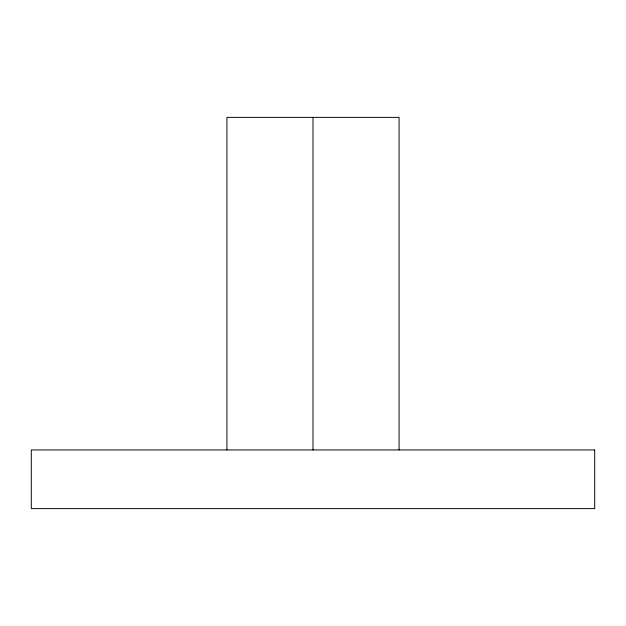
<?xml version="1.0" encoding="UTF-8"?>
<svg xmlns="http://www.w3.org/2000/svg" width="626" height="626" viewBox="0 0 626 626"><rect width="100%" height="100%" fill="white"/><g stroke="black" fill="none" stroke-linecap="round" stroke-linejoin="round"><path stroke-width="0.94" d="M399.075 449.938L399.075 117.375L226.925 117.375L226.925 449.938M313 117.375L313 449.938M594.7 449.938L31.3 449.938L31.3 508.625L594.7 508.625L594.7 449.938"/></g></svg>
